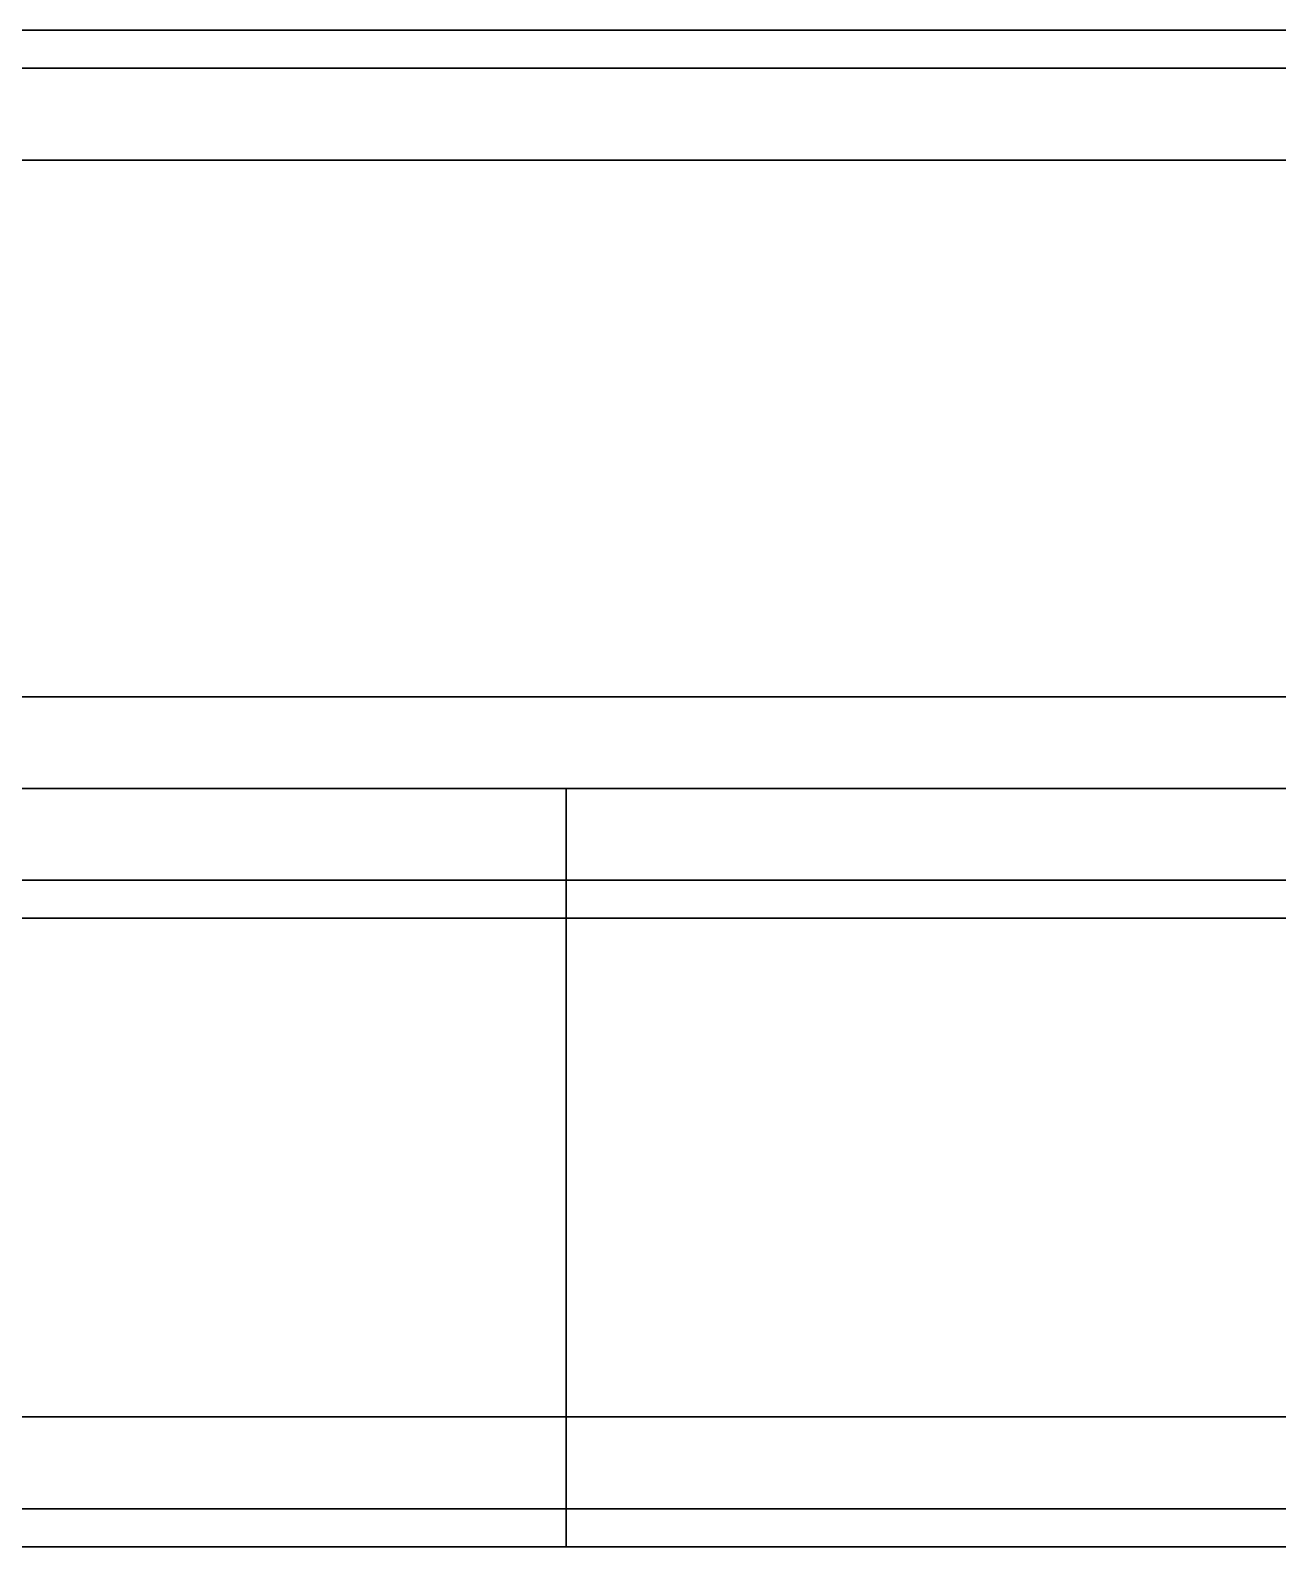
# Model space of a CAD drawing. Header units: millimetres. Extents: x -2000 to 0, y -2 to 2.
# Drawn here: x -229.329 to -225.421, y -2.375 to 2.375 of the extents above; entities that cross this region are included whole.
import ezdxf

# ---------------------------------------------------------------- set-up
doc = ezdxf.new("R2010")
doc.units = ezdxf.units.MM
doc.header["$MEASUREMENT"] = 0
doc.layers.add('2 Meter Open Rail', color=7, linetype='Continuous')

msp = doc.modelspace()

# ---------------------------------------------------------------- linework, layer by layer
at = {"layer": '2 Meter Open Rail', "lineweight": 30}
for p, q in [((-2000, 2.375, 19.9355), (0, 2.375, 19.9355)), ((-1000, 2.375, 70.122), (0, 2.375, 70.122)), ((-1000, 2.375, 69.9355), (0, 2.375, 69.9355)), ((-2000, 2.375, 20.122), (0, 2.375, 20.122)), ((-2000, 2.256, 20.4094), (0, 2.256, 20.4094)), ((-1000, 2.256, 70.4094), (0, 2.256, 70.4094)), ((-2000, 1.9686, 19.5291), (0, 1.9686, 19.5291)), ((-1000, 1.9686, 69.5291), (0, 1.9686, 69.5291)), ((-2000, 0.2874, 22.378), (0, 0.2874, 22.378)), ((-1000, 0.2874, 72.378), (0, 0.2874, 72.378)), ((-2000, 0, 19.5291), (0, 0, 19.5291)), ((-1000, 0, 69.5291), (0, 0, 69.5291)), ((-227.2544, 0, 64.4972), (-227.2892, 0, 64.4393)), ((-227.218, 0, 64.5544), (-227.2544, 0, 64.4972)), ((-227.1801, 0, 64.6108), (-227.218, 0, 64.5544)), ((-227.1407, 0, 64.6663), (-227.1801, 0, 64.6108)), ((-227.0997, 0, 64.721), (-227.1407, 0, 64.6663)), ((-227.0573, 0, 64.7746), (-227.0997, 0, 64.721)), ((-227.0135, 0, 64.8272), (-227.0573, 0, 64.7746)), ((-226.9683, 0, 64.8787), (-227.0135, 0, 64.8272)), ((-226.9217, 0, 64.929), (-226.9683, 0, 64.8787)), ((-226.8738, 0, 64.9781), (-226.9217, 0, 64.929)), ((-226.8247, 0, 65.026), (-226.8738, 0, 64.9781)), ((-226.7744, 0, 65.0726), (-226.8247, 0, 65.026)), ((-226.7229, 0, 65.1178), (-226.7744, 0, 65.0726)), ((-226.6703, 0, 65.1616), (-226.7229, 0, 65.1178)), ((-226.6167, 0, 65.204), (-226.6703, 0, 65.1616)), ((-226.562, 0, 65.245), (-226.6167, 0, 65.204)), ((-226.5065, 0, 65.2844), (-226.562, 0, 65.245)), ((-226.4501, 0, 65.3223), (-226.5065, 0, 65.2844)), ((-226.3929, 0, 65.3587), (-226.4501, 0, 65.3223)), ((-226.335, 0, 65.3935), (-226.3929, 0, 65.3587)), ((-226.2764, 0, 65.4267), (-226.335, 0, 65.3935)), ((-226.2171, 0, 65.4583), (-226.2764, 0, 65.4267)), ((-226.1574, 0, 65.4882), (-226.2171, 0, 65.4583)), ((-226.0971, 0, 65.5165), (-226.1574, 0, 65.4882)), ((-226.0365, 0, 65.5432), (-226.0971, 0, 65.5165)), ((-225.9755, 0, 65.5682), (-226.0365, 0, 65.5432)), ((-225.9142, 0, 65.5916), (-225.9755, 0, 65.5682)), ((-225.8526, 0, 65.6134), (-225.9142, 0, 65.5916)), ((-225.791, 0, 65.6335), (-225.8526, 0, 65.6134)), ((-225.7292, 0, 65.652), (-225.791, 0, 65.6335)), ((-225.6673, 0, 65.6689), (-225.7292, 0, 65.652)), ((-225.6055, 0, 65.6842), (-225.6673, 0, 65.6689)), ((-225.5438, 0, 65.6979), (-225.6055, 0, 65.6842)), ((-225.4822, 0, 65.7101), (-225.5438, 0, 65.6979)), ((-225.4208, 0, 65.7207), (-225.4822, 0, 65.7101)), ((-225.3596, 0, 65.7298), (-225.4208, 0, 65.7207)), ((-2000, 0, 0.4064), (0, 0, 0.4064)), ((-1000, 0, 50.4064), (0, 0, 50.4064)), ((-227.6493, 0, 13.1631), (-227.65, 0, 6.4043)), ((-227.65, 0, 6.4043), (-227.6493, 0, 6.3455)), ((-227.65, 0, 6.4043), (-227.65, -2.375, 6.4043)), ((-227.65, 0, 13.1043), (-227.65, -2.375, 13.1043)), ((-227.6493, 0, 63.1631), (-227.65, 0, 56.4043)), ((-227.65, 0, 56.4043), (-227.6493, 0, 56.3455)), ((-227.65, 0, 56.4043), (-227.65, -2.375, 56.4043)), ((-227.65, 0, 63.1043), (-227.65, -2.375, 63.1043)), ((-227.6474, 0, 13.2224), (-227.6493, 0, 13.1631)), ((-227.6493, 0, 6.3455), (-227.6474, 0, 6.2862)), ((-227.6474, 0, 63.2224), (-227.6493, 0, 63.1631)), ((-227.6493, 0, 56.3455), (-227.6474, 0, 56.2862)), ((-227.644, 0, 13.2822), (-227.6474, 0, 13.2224)), ((-227.6474, 0, 6.2862), (-227.644, 0, 6.2264)), ((-227.644, 0, 63.2822), (-227.6474, 0, 63.2224)), ((-227.6474, 0, 56.2862), (-227.644, 0, 56.2264)), ((-227.6393, 0, 13.3424), (-227.644, 0, 13.2822)), ((-227.644, 0, 6.2264), (-227.6393, 0, 6.1662)), ((-227.6393, 0, 63.3424), (-227.644, 0, 63.2822)), ((-227.644, 0, 56.2264), (-227.6393, 0, 56.1662)), ((-227.6331, 0, 13.403), (-227.6393, 0, 13.3424)), ((-227.6393, 0, 6.1662), (-227.6331, 0, 6.1056)), ((-227.6331, 0, 63.403), (-227.6393, 0, 63.3424)), ((-227.6393, 0, 56.1662), (-227.6331, 0, 56.1056)), ((-227.6255, 0, 13.4639), (-227.6331, 0, 13.403)), ((-227.6331, 0, 6.1056), (-227.6255, 0, 6.0447)), ((-227.6255, 0, 63.4639), (-227.6331, 0, 63.403)), ((-227.6331, 0, 56.1056), (-227.6255, 0, 56.0447)), ((-227.6164, 0, 13.5251), (-227.6255, 0, 13.4639)), ((-227.6255, 0, 6.0447), (-227.6164, 0, 5.9835)), ((-227.6164, 0, 63.5251), (-227.6255, 0, 63.4639)), ((-227.6255, 0, 56.0447), (-227.6164, 0, 55.9835)), ((-227.6058, 0, 13.5865), (-227.6164, 0, 13.5251)), ((-227.6164, 0, 5.9835), (-227.6058, 0, 5.9221)), ((-227.6058, 0, 63.5865), (-227.6164, 0, 63.5251)), ((-227.6164, 0, 55.9835), (-227.6058, 0, 55.9221)), ((-227.5936, 0, 13.6481), (-227.6058, 0, 13.5865)), ((-227.6058, 0, 5.9221), (-227.5936, 0, 5.8605)), ((-227.5936, 0, 63.6481), (-227.6058, 0, 63.5865)), ((-227.6058, 0, 55.9221), (-227.5936, 0, 55.8605)), ((-227.5799, 0, 13.7098), (-227.5936, 0, 13.6481)), ((-227.5936, 0, 5.8605), (-227.5799, 0, 5.7988)), ((-227.5799, 0, 63.7098), (-227.5936, 0, 63.6481)), ((-227.5936, 0, 55.8605), (-227.5799, 0, 55.7988)), ((-227.5646, 0, 13.7716), (-227.5799, 0, 13.7098)), ((-227.5799, 0, 5.7988), (-227.5646, 0, 5.737)), ((-227.5646, 0, 63.7716), (-227.5799, 0, 63.7098)), ((-227.5799, 0, 55.7988), (-227.5646, 0, 55.737)), ((-227.5477, 0, 13.8335), (-227.5646, 0, 13.7716)), ((-227.5646, 0, 5.737), (-227.5477, 0, 5.6751)), ((-227.5477, 0, 63.8335), (-227.5646, 0, 63.7716)), ((-227.5646, 0, 55.737), (-227.5477, 0, 55.6751)), ((-227.5292, 0, 13.8953), (-227.5477, 0, 13.8335)), ((-227.5477, 0, 5.6751), (-227.5292, 0, 5.6133)), ((-227.5292, 0, 63.8953), (-227.5477, 0, 63.8335)), ((-227.5477, 0, 55.6751), (-227.5292, 0, 55.6133)), ((-227.5091, 0, 13.9569), (-227.5292, 0, 13.8953)), ((-227.5292, 0, 5.6133), (-227.5091, 0, 5.5517)), ((-227.5091, 0, 63.9569), (-227.5292, 0, 63.8953)), ((-227.5292, 0, 55.6133), (-227.5091, 0, 55.5517)), ((-227.4873, 0, 14.0185), (-227.5091, 0, 13.9569)), ((-227.5091, 0, 5.5517), (-227.4873, 0, 5.4901)), ((-227.4873, 0, 64.0185), (-227.5091, 0, 63.9569)), ((-227.5091, 0, 55.5517), (-227.4873, 0, 55.4901)), ((-227.4639, 0, 14.0798), (-227.4873, 0, 14.0185)), ((-227.4873, 0, 5.4901), (-227.4639, 0, 5.4288)), ((-227.4639, 0, 64.0798), (-227.4873, 0, 64.0185)), ((-227.4873, 0, 55.4901), (-227.4639, 0, 55.4288)), ((-227.4389, 0, 14.1408), (-227.4639, 0, 14.0798)), ((-227.4639, 0, 5.4288), (-227.4389, 0, 5.3678)), ((-227.4389, 0, 64.1408), (-227.4639, 0, 64.0798)), ((-227.4639, 0, 55.4288), (-227.4389, 0, 55.3678)), ((-227.4122, 0, 14.2014), (-227.4389, 0, 14.1408)), ((-227.4389, 0, 5.3678), (-227.4122, 0, 5.3072)), ((-227.4122, 0, 64.2014), (-227.4389, 0, 64.1408)), ((-227.4389, 0, 55.3678), (-227.4122, 0, 55.3072)), ((-227.3839, 0, 14.2617), (-227.4122, 0, 14.2014)), ((-227.4122, 0, 5.3072), (-227.3839, 0, 5.2469)), ((-227.3839, 0, 64.2617), (-227.4122, 0, 64.2014)), ((-227.4122, 0, 55.3072), (-227.3839, 0, 55.2469)), ((-227.354, 0, 14.3214), (-227.3839, 0, 14.2617)), ((-227.3839, 0, 5.2469), (-227.354, 0, 5.1872)), ((-227.354, 0, 64.3214), (-227.3839, 0, 64.2617)), ((-227.3839, 0, 55.2469), (-227.354, 0, 55.1872)), ((-227.3224, 0, 14.3807), (-227.354, 0, 14.3214)), ((-227.354, 0, 5.1872), (-227.3224, 0, 5.1279)), ((-227.3224, 0, 64.3807), (-227.354, 0, 64.3214)), ((-227.354, 0, 55.1872), (-227.3224, 0, 55.1279)), ((-227.2892, 0, 14.4393), (-227.3224, 0, 14.3807)), ((-227.3224, 0, 5.1279), (-227.2892, 0, 5.0693)), ((-227.2892, 0, 64.4393), (-227.3224, 0, 64.3807)), ((-227.3224, 0, 55.1279), (-227.2892, 0, 55.0693)), ((-227.2544, 0, 14.4972), (-227.2892, 0, 14.4393)), ((-227.2892, 0, 5.0693), (-227.2544, 0, 5.0114)), ((-227.2892, 0, 55.0693), (-227.2544, 0, 55.0114)), ((-227.218, 0, 14.5544), (-227.2544, 0, 14.4972)), ((-227.2544, 0, 5.0114), (-227.218, 0, 4.9542)), ((-227.2544, 0, 55.0114), (-227.218, 0, 54.9542)), ((-227.1801, 0, 14.6108), (-227.218, 0, 14.5544)), ((-227.218, 0, 4.9542), (-227.1801, 0, 4.8978)), ((-227.218, 0, 54.9542), (-227.1801, 0, 54.8978)), ((-227.1407, 0, 14.6663), (-227.1801, 0, 14.6108)), ((-227.1801, 0, 4.8978), (-227.1407, 0, 4.8423)), ((-227.1801, 0, 54.8978), (-227.1407, 0, 54.8423)), ((-227.0997, 0, 14.721), (-227.1407, 0, 14.6663)), ((-227.1407, 0, 4.8423), (-227.0997, 0, 4.7876)), ((-227.1407, 0, 54.8423), (-227.0997, 0, 54.7876)), ((-227.0573, 0, 14.7746), (-227.0997, 0, 14.721)), ((-227.0997, 0, 4.7876), (-227.0573, 0, 4.734)), ((-227.0997, 0, 54.7876), (-227.0573, 0, 54.734)), ((-227.0135, 0, 14.8272), (-227.0573, 0, 14.7746)), ((-227.0573, 0, 4.734), (-227.0135, 0, 4.6814)), ((-227.0573, 0, 54.734), (-227.0135, 0, 54.6814)), ((-226.9683, 0, 14.8787), (-227.0135, 0, 14.8272)), ((-227.0135, 0, 4.6814), (-226.9683, 0, 4.6299)), ((-227.0135, 0, 54.6814), (-226.9683, 0, 54.6299)), ((-226.9217, 0, 14.929), (-226.9683, 0, 14.8787)), ((-226.9683, 0, 4.6299), (-226.9217, 0, 4.5796)), ((-226.9683, 0, 54.6299), (-226.9217, 0, 54.5796)), ((-226.8738, 0, 14.9781), (-226.9217, 0, 14.929)), ((-226.9217, 0, 4.5796), (-226.8738, 0, 4.5305)), ((-226.9217, 0, 54.5796), (-226.8738, 0, 54.5305)), ((-226.8247, 0, 15.026), (-226.8738, 0, 14.9781)), ((-226.8738, 0, 4.5305), (-226.8247, 0, 4.4826)), ((-226.8738, 0, 54.5305), (-226.8247, 0, 54.4826)), ((-226.7744, 0, 15.0726), (-226.8247, 0, 15.026)), ((-226.8247, 0, 4.4826), (-226.7744, 0, 4.436)), ((-226.8247, 0, 54.4826), (-226.7744, 0, 54.436)), ((-226.7229, 0, 15.1178), (-226.7744, 0, 15.0726)), ((-226.7744, 0, 4.436), (-226.7229, 0, 4.3908)), ((-226.7744, 0, 54.436), (-226.7229, 0, 54.3908)), ((-226.6703, 0, 15.1616), (-226.7229, 0, 15.1178)), ((-226.7229, 0, 4.3908), (-226.6703, 0, 4.347)), ((-226.7229, 0, 54.3908), (-226.6703, 0, 54.347)), ((-226.6167, 0, 15.204), (-226.6703, 0, 15.1616)), ((-226.6703, 0, 4.347), (-226.6167, 0, 4.3046)), ((-226.6703, 0, 54.347), (-226.6167, 0, 54.3046)), ((-226.562, 0, 15.245), (-226.6167, 0, 15.204)), ((-226.6167, 0, 4.3046), (-226.562, 0, 4.2636)), ((-226.6167, 0, 54.3046), (-226.562, 0, 54.2636)), ((-226.5065, 0, 15.2844), (-226.562, 0, 15.245)), ((-226.562, 0, 4.2636), (-226.5065, 0, 4.2242)), ((-226.562, 0, 54.2636), (-226.5065, 0, 54.2242)), ((-226.4501, 0, 15.3223), (-226.5065, 0, 15.2844)), ((-226.5065, 0, 4.2242), (-226.4501, 0, 4.1863)), ((-226.5065, 0, 54.2242), (-226.4501, 0, 54.1863)), ((-226.3929, 0, 15.3587), (-226.4501, 0, 15.3223)), ((-226.4501, 0, 4.1863), (-226.3929, 0, 4.1499)), ((-226.4501, 0, 54.1863), (-226.3929, 0, 54.1499)), ((-226.335, 0, 15.3935), (-226.3929, 0, 15.3587)), ((-226.3929, 0, 4.1499), (-226.335, 0, 4.1151)), ((-226.3929, 0, 54.1499), (-226.335, 0, 54.1151)), ((-226.2764, 0, 15.4267), (-226.335, 0, 15.3935)), ((-226.335, 0, 4.1151), (-226.2764, 0, 4.0819)), ((-226.335, 0, 54.1151), (-226.2764, 0, 54.0819)), ((-226.2171, 0, 15.4583), (-226.2764, 0, 15.4267)), ((-226.2764, 0, 4.0819), (-226.2171, 0, 4.0503)), ((-226.2764, 0, 54.0819), (-226.2171, 0, 54.0503)), ((-226.1574, 0, 15.4882), (-226.2171, 0, 15.4583)), ((-226.2171, 0, 4.0503), (-226.1574, 0, 4.0204)), ((-226.2171, 0, 54.0503), (-226.1574, 0, 54.0204)), ((-226.0971, 0, 15.5165), (-226.1574, 0, 15.4882)), ((-226.1574, 0, 4.0204), (-226.0971, 0, 3.9921)), ((-226.1574, 0, 54.0204), (-226.0971, 0, 53.9921)), ((-226.0365, 0, 15.5432), (-226.0971, 0, 15.5165)), ((-226.0971, 0, 3.9921), (-226.0365, 0, 3.9654)), ((-226.0971, 0, 53.9921), (-226.0365, 0, 53.9654)), ((-225.9755, 0, 15.5682), (-226.0365, 0, 15.5432)), ((-226.0365, 0, 3.9654), (-225.9755, 0, 3.9404)), ((-226.0365, 0, 53.9654), (-225.9755, 0, 53.9404)), ((-225.9142, 0, 15.5916), (-225.9755, 0, 15.5682)), ((-225.9755, 0, 3.9404), (-225.9142, 0, 3.917)), ((-225.9755, 0, 53.9404), (-225.9142, 0, 53.917)), ((-225.8526, 0, 15.6134), (-225.9142, 0, 15.5916)), ((-225.9142, 0, 3.917), (-225.8526, 0, 3.8952)), ((-225.9142, 0, 53.917), (-225.8526, 0, 53.8952)), ((-225.791, 0, 15.6335), (-225.8526, 0, 15.6134)), ((-225.8526, 0, 3.8952), (-225.791, 0, 3.8751)), ((-225.8526, 0, 53.8952), (-225.791, 0, 53.8751)), ((-225.7292, 0, 15.652), (-225.791, 0, 15.6335)), ((-225.791, 0, 3.8751), (-225.7292, 0, 3.8566)), ((-225.791, 0, 53.8751), (-225.7292, 0, 53.8566)), ((-225.6673, 0, 15.6689), (-225.7292, 0, 15.652)), ((-225.7292, 0, 3.8566), (-225.6673, 0, 3.8397)), ((-225.7292, 0, 53.8566), (-225.6673, 0, 53.8397)), ((-225.6055, 0, 15.6842), (-225.6673, 0, 15.6689)), ((-225.6673, 0, 3.8397), (-225.6055, 0, 3.8244)), ((-225.6673, 0, 53.8397), (-225.6055, 0, 53.8244)), ((-225.5438, 0, 15.6979), (-225.6055, 0, 15.6842)), ((-225.6055, 0, 3.8244), (-225.5438, 0, 3.8107)), ((-225.6055, 0, 53.8244), (-225.5438, 0, 53.8107)), ((-225.4822, 0, 15.7101), (-225.5438, 0, 15.6979)), ((-225.5438, 0, 3.8107), (-225.4822, 0, 3.7985)), ((-225.5438, 0, 53.8107), (-225.4822, 0, 53.7985)), ((-225.4208, 0, 15.7207), (-225.4822, 0, 15.7101)), ((-225.4822, 0, 3.7985), (-225.4208, 0, 3.7879)), ((-225.4822, 0, 53.7985), (-225.4208, 0, 53.7879)), ((-225.3596, 0, 15.7298), (-225.4208, 0, 15.7207)), ((-225.4208, 0, 3.7879), (-225.3596, 0, 3.7788)), ((-225.4208, 0, 53.7879), (-225.3596, 0, 53.7788)), ((-2000, -0.2874, 22.378), (0, -0.2874, 22.378)), ((-1000, -0.2874, 72.378), (0, -0.2874, 72.378)), ((-2000, -0.4064), (0, -0.4064)), ((-1000, -0.4064, 50), (0, -0.4064, 50)), ((-2000, -1.9686), (0, -1.9686)), ((-1000, -1.9686, 50), (0, -1.9686, 50)), ((-2000, -2.256, 20.4094), (0, -2.256, 20.4094)), ((-1000, -2.256, 70.4094), (0, -2.256, 70.4094)), ((-2000, -2.375, 0.4064), (0, -2.375, 0.4064)), ((-2000, -2.375, 20.122), (0, -2.375, 20.122)), ((-1000, -2.375, 50.4064), (0, -2.375, 50.4064)), ((-1000, -2.375, 70.122), (0, -2.375, 70.122)), ((-227.6493, -2.375, 6.3455), (-227.65, -2.375, 13.1043)), ((-227.65, -2.375, 13.1043), (-227.6493, -2.375, 13.1631)), ((-227.6493, -2.375, 56.3455), (-227.65, -2.375, 63.1043)), ((-227.65, -2.375, 63.1043), (-227.6493, -2.375, 63.1631)), ((-227.6474, -2.375, 6.2862), (-227.6493, -2.375, 6.3455)), ((-227.6493, -2.375, 13.1631), (-227.6474, -2.375, 13.2224)), ((-227.6474, -2.375, 56.2862), (-227.6493, -2.375, 56.3455)), ((-227.6493, -2.375, 63.1631), (-227.6474, -2.375, 63.2224)), ((-227.644, -2.375, 6.2264), (-227.6474, -2.375, 6.2862)), ((-227.6474, -2.375, 13.2224), (-227.644, -2.375, 13.2822)), ((-227.644, -2.375, 56.2264), (-227.6474, -2.375, 56.2862)), ((-227.6474, -2.375, 63.2224), (-227.644, -2.375, 63.2822)), ((-227.6393, -2.375, 6.1662), (-227.644, -2.375, 6.2264)), ((-227.644, -2.375, 13.2822), (-227.6393, -2.375, 13.3424)), ((-227.6393, -2.375, 56.1662), (-227.644, -2.375, 56.2264)), ((-227.644, -2.375, 63.2822), (-227.6393, -2.375, 63.3424)), ((-227.6331, -2.375, 6.1056), (-227.6393, -2.375, 6.1662)), ((-227.6393, -2.375, 13.3424), (-227.6331, -2.375, 13.403)), ((-227.6331, -2.375, 56.1056), (-227.6393, -2.375, 56.1662)), ((-227.6393, -2.375, 63.3424), (-227.6331, -2.375, 63.403)), ((-227.6255, -2.375, 6.0447), (-227.6331, -2.375, 6.1056)), ((-227.6331, -2.375, 13.403), (-227.6255, -2.375, 13.4639)), ((-227.6255, -2.375, 56.0447), (-227.6331, -2.375, 56.1056)), ((-227.6331, -2.375, 63.403), (-227.6255, -2.375, 63.4639)), ((-227.6164, -2.375, 5.9835), (-227.6255, -2.375, 6.0447)), ((-227.6255, -2.375, 13.4639), (-227.6164, -2.375, 13.5251)), ((-227.6164, -2.375, 55.9835), (-227.6255, -2.375, 56.0447)), ((-227.6255, -2.375, 63.4639), (-227.6164, -2.375, 63.5251)), ((-227.6058, -2.375, 5.9221), (-227.6164, -2.375, 5.9835)), ((-227.6164, -2.375, 13.5251), (-227.6058, -2.375, 13.5865)), ((-227.6058, -2.375, 55.9221), (-227.6164, -2.375, 55.9835)), ((-227.6164, -2.375, 63.5251), (-227.6058, -2.375, 63.5865)), ((-227.5936, -2.375, 5.8605), (-227.6058, -2.375, 5.9221)), ((-227.6058, -2.375, 13.5865), (-227.5936, -2.375, 13.6481)), ((-227.5936, -2.375, 55.8605), (-227.6058, -2.375, 55.9221)), ((-227.6058, -2.375, 63.5865), (-227.5936, -2.375, 63.6481)), ((-227.5799, -2.375, 5.7988), (-227.5936, -2.375, 5.8605)), ((-227.5936, -2.375, 13.6481), (-227.5799, -2.375, 13.7098)), ((-227.5799, -2.375, 55.7988), (-227.5936, -2.375, 55.8605)), ((-227.5936, -2.375, 63.6481), (-227.5799, -2.375, 63.7098)), ((-227.5646, -2.375, 5.737), (-227.5799, -2.375, 5.7988)), ((-227.5799, -2.375, 13.7098), (-227.5646, -2.375, 13.7716)), ((-227.5646, -2.375, 55.737), (-227.5799, -2.375, 55.7988)), ((-227.5799, -2.375, 63.7098), (-227.5646, -2.375, 63.7716)), ((-227.5477, -2.375, 5.6751), (-227.5646, -2.375, 5.737)), ((-227.5646, -2.375, 13.7716), (-227.5477, -2.375, 13.8335)), ((-227.5477, -2.375, 55.6751), (-227.5646, -2.375, 55.737)), ((-227.5646, -2.375, 63.7716), (-227.5477, -2.375, 63.8335)), ((-227.5292, -2.375, 5.6133), (-227.5477, -2.375, 5.6751)), ((-227.5477, -2.375, 13.8335), (-227.5292, -2.375, 13.8953)), ((-227.5292, -2.375, 55.6133), (-227.5477, -2.375, 55.6751)), ((-227.5477, -2.375, 63.8335), (-227.5292, -2.375, 63.8953)), ((-227.5091, -2.375, 5.5517), (-227.5292, -2.375, 5.6133)), ((-227.5292, -2.375, 13.8953), (-227.5091, -2.375, 13.9569)), ((-227.5091, -2.375, 55.5517), (-227.5292, -2.375, 55.6133)), ((-227.5292, -2.375, 63.8953), (-227.5091, -2.375, 63.9569)), ((-227.4873, -2.375, 5.4901), (-227.5091, -2.375, 5.5517)), ((-227.5091, -2.375, 13.9569), (-227.4873, -2.375, 14.0185)), ((-227.4873, -2.375, 55.4901), (-227.5091, -2.375, 55.5517)), ((-227.5091, -2.375, 63.9569), (-227.4873, -2.375, 64.0185)), ((-227.4639, -2.375, 5.4288), (-227.4873, -2.375, 5.4901)), ((-227.4873, -2.375, 14.0185), (-227.4639, -2.375, 14.0798)), ((-227.4639, -2.375, 55.4288), (-227.4873, -2.375, 55.4901)), ((-227.4873, -2.375, 64.0185), (-227.4639, -2.375, 64.0798)), ((-227.4389, -2.375, 5.3678), (-227.4639, -2.375, 5.4288)), ((-227.4639, -2.375, 14.0798), (-227.4389, -2.375, 14.1408)), ((-227.4389, -2.375, 55.3678), (-227.4639, -2.375, 55.4288)), ((-227.4639, -2.375, 64.0798), (-227.4389, -2.375, 64.1408)), ((-227.4122, -2.375, 5.3072), (-227.4389, -2.375, 5.3678)), ((-227.4389, -2.375, 14.1408), (-227.4122, -2.375, 14.2014)), ((-227.4122, -2.375, 55.3072), (-227.4389, -2.375, 55.3678)), ((-227.4389, -2.375, 64.1408), (-227.4122, -2.375, 64.2014)), ((-227.3839, -2.375, 5.2469), (-227.4122, -2.375, 5.3072)), ((-227.4122, -2.375, 14.2014), (-227.3839, -2.375, 14.2617)), ((-227.3839, -2.375, 55.2469), (-227.4122, -2.375, 55.3072)), ((-227.4122, -2.375, 64.2014), (-227.3839, -2.375, 64.2617)), ((-227.354, -2.375, 5.1872), (-227.3839, -2.375, 5.2469)), ((-227.3839, -2.375, 14.2617), (-227.354, -2.375, 14.3214)), ((-227.354, -2.375, 55.1872), (-227.3839, -2.375, 55.2469)), ((-227.3839, -2.375, 64.2617), (-227.354, -2.375, 64.3214)), ((-227.3224, -2.375, 5.1279), (-227.354, -2.375, 5.1872)), ((-227.354, -2.375, 14.3214), (-227.3224, -2.375, 14.3807)), ((-227.3224, -2.375, 55.1279), (-227.354, -2.375, 55.1872)), ((-227.354, -2.375, 64.3214), (-227.3224, -2.375, 64.3807)), ((-227.2892, -2.375, 5.0693), (-227.3224, -2.375, 5.1279)), ((-227.3224, -2.375, 14.3807), (-227.2892, -2.375, 14.4393)), ((-227.2892, -2.375, 55.0693), (-227.3224, -2.375, 55.1279)), ((-227.3224, -2.375, 64.3807), (-227.2892, -2.375, 64.4393)), ((-227.2544, -2.375, 5.0114), (-227.2892, -2.375, 5.0693)), ((-227.2892, -2.375, 14.4393), (-227.2544, -2.375, 14.4972)), ((-227.2544, -2.375, 55.0114), (-227.2892, -2.375, 55.0693)), ((-227.2892, -2.375, 64.4393), (-227.2544, -2.375, 64.4972)), ((-227.218, -2.375, 4.9542), (-227.2544, -2.375, 5.0114)), ((-227.2544, -2.375, 14.4972), (-227.218, -2.375, 14.5544)), ((-227.218, -2.375, 54.9542), (-227.2544, -2.375, 55.0114)), ((-227.2544, -2.375, 64.4972), (-227.218, -2.375, 64.5544)), ((-227.1801, -2.375, 4.8978), (-227.218, -2.375, 4.9542)), ((-227.218, -2.375, 14.5544), (-227.1801, -2.375, 14.6108)), ((-227.1801, -2.375, 54.8978), (-227.218, -2.375, 54.9542)), ((-227.218, -2.375, 64.5544), (-227.1801, -2.375, 64.6108)), ((-227.1407, -2.375, 4.8423), (-227.1801, -2.375, 4.8978)), ((-227.1801, -2.375, 14.6108), (-227.1407, -2.375, 14.6663)), ((-227.1407, -2.375, 54.8423), (-227.1801, -2.375, 54.8978)), ((-227.1801, -2.375, 64.6108), (-227.1407, -2.375, 64.6663)), ((-227.0997, -2.375, 4.7876), (-227.1407, -2.375, 4.8423)), ((-227.1407, -2.375, 14.6663), (-227.0997, -2.375, 14.721)), ((-227.0997, -2.375, 54.7876), (-227.1407, -2.375, 54.8423)), ((-227.1407, -2.375, 64.6663), (-227.0997, -2.375, 64.721)), ((-227.0573, -2.375, 4.734), (-227.0997, -2.375, 4.7876)), ((-227.0997, -2.375, 14.721), (-227.0573, -2.375, 14.7746)), ((-227.0573, -2.375, 54.734), (-227.0997, -2.375, 54.7876)), ((-227.0997, -2.375, 64.721), (-227.0573, -2.375, 64.7746)), ((-227.0135, -2.375, 4.6814), (-227.0573, -2.375, 4.734)), ((-227.0573, -2.375, 14.7746), (-227.0135, -2.375, 14.8272)), ((-227.0135, -2.375, 54.6814), (-227.0573, -2.375, 54.734)), ((-227.0573, -2.375, 64.7746), (-227.0135, -2.375, 64.8272)), ((-226.9683, -2.375, 4.6299), (-227.0135, -2.375, 4.6814)), ((-227.0135, -2.375, 14.8272), (-226.9683, -2.375, 14.8787)), ((-226.9683, -2.375, 54.6299), (-227.0135, -2.375, 54.6814)), ((-227.0135, -2.375, 64.8272), (-226.9683, -2.375, 64.8787)), ((-226.9217, -2.375, 4.5796), (-226.9683, -2.375, 4.6299)), ((-226.9683, -2.375, 14.8787), (-226.9217, -2.375, 14.929)), ((-226.9217, -2.375, 54.5796), (-226.9683, -2.375, 54.6299)), ((-226.9683, -2.375, 64.8787), (-226.9217, -2.375, 64.929)), ((-226.8738, -2.375, 4.5305), (-226.9217, -2.375, 4.5796)), ((-226.9217, -2.375, 14.929), (-226.8738, -2.375, 14.9781)), ((-226.8738, -2.375, 54.5305), (-226.9217, -2.375, 54.5796)), ((-226.9217, -2.375, 64.929), (-226.8738, -2.375, 64.9781)), ((-226.8247, -2.375, 4.4826), (-226.8738, -2.375, 4.5305)), ((-226.8738, -2.375, 14.9781), (-226.8247, -2.375, 15.026)), ((-226.8247, -2.375, 54.4826), (-226.8738, -2.375, 54.5305)), ((-226.8738, -2.375, 64.9781), (-226.8247, -2.375, 65.026)), ((-226.7744, -2.375, 4.436), (-226.8247, -2.375, 4.4826)), ((-226.8247, -2.375, 15.026), (-226.7744, -2.375, 15.0726)), ((-226.7744, -2.375, 54.436), (-226.8247, -2.375, 54.4826)), ((-226.8247, -2.375, 65.026), (-226.7744, -2.375, 65.0726)), ((-226.7229, -2.375, 4.3908), (-226.7744, -2.375, 4.436)), ((-226.7744, -2.375, 15.0726), (-226.7229, -2.375, 15.1178)), ((-226.7229, -2.375, 54.3908), (-226.7744, -2.375, 54.436)), ((-226.7744, -2.375, 65.0726), (-226.7229, -2.375, 65.1178)), ((-226.6703, -2.375, 4.347), (-226.7229, -2.375, 4.3908)), ((-226.7229, -2.375, 15.1178), (-226.6703, -2.375, 15.1616)), ((-226.6703, -2.375, 54.347), (-226.7229, -2.375, 54.3908)), ((-226.7229, -2.375, 65.1178), (-226.6703, -2.375, 65.1616)), ((-226.6167, -2.375, 4.3046), (-226.6703, -2.375, 4.347)), ((-226.6703, -2.375, 15.1616), (-226.6167, -2.375, 15.204)), ((-226.6167, -2.375, 54.3046), (-226.6703, -2.375, 54.347)), ((-226.6703, -2.375, 65.1616), (-226.6167, -2.375, 65.204)), ((-226.562, -2.375, 4.2636), (-226.6167, -2.375, 4.3046)), ((-226.6167, -2.375, 15.204), (-226.562, -2.375, 15.245)), ((-226.562, -2.375, 54.2636), (-226.6167, -2.375, 54.3046)), ((-226.6167, -2.375, 65.204), (-226.562, -2.375, 65.245)), ((-226.5065, -2.375, 4.2242), (-226.562, -2.375, 4.2636)), ((-226.562, -2.375, 15.245), (-226.5065, -2.375, 15.2844)), ((-226.5065, -2.375, 54.2242), (-226.562, -2.375, 54.2636)), ((-226.562, -2.375, 65.245), (-226.5065, -2.375, 65.2844)), ((-226.4501, -2.375, 4.1863), (-226.5065, -2.375, 4.2242)), ((-226.5065, -2.375, 15.2844), (-226.4501, -2.375, 15.3223)), ((-226.4501, -2.375, 54.1863), (-226.5065, -2.375, 54.2242)), ((-226.5065, -2.375, 65.2844), (-226.4501, -2.375, 65.3223)), ((-226.3929, -2.375, 4.1499), (-226.4501, -2.375, 4.1863)), ((-226.4501, -2.375, 15.3223), (-226.3929, -2.375, 15.3587)), ((-226.3929, -2.375, 54.1499), (-226.4501, -2.375, 54.1863)), ((-226.4501, -2.375, 65.3223), (-226.3929, -2.375, 65.3587)), ((-226.335, -2.375, 4.1151), (-226.3929, -2.375, 4.1499)), ((-226.3929, -2.375, 15.3587), (-226.335, -2.375, 15.3935)), ((-226.335, -2.375, 54.1151), (-226.3929, -2.375, 54.1499)), ((-226.3929, -2.375, 65.3587), (-226.335, -2.375, 65.3935)), ((-226.2764, -2.375, 4.0819), (-226.335, -2.375, 4.1151)), ((-226.335, -2.375, 15.3935), (-226.2764, -2.375, 15.4267)), ((-226.2764, -2.375, 54.0819), (-226.335, -2.375, 54.1151)), ((-226.335, -2.375, 65.3935), (-226.2764, -2.375, 65.4267)), ((-226.2171, -2.375, 4.0503), (-226.2764, -2.375, 4.0819)), ((-226.2764, -2.375, 15.4267), (-226.2171, -2.375, 15.4583)), ((-226.2171, -2.375, 54.0503), (-226.2764, -2.375, 54.0819)), ((-226.2764, -2.375, 65.4267), (-226.2171, -2.375, 65.4583)), ((-226.1574, -2.375, 4.0204), (-226.2171, -2.375, 4.0503)), ((-226.2171, -2.375, 15.4583), (-226.1574, -2.375, 15.4882)), ((-226.1574, -2.375, 54.0204), (-226.2171, -2.375, 54.0503)), ((-226.2171, -2.375, 65.4583), (-226.1574, -2.375, 65.4882)), ((-226.0971, -2.375, 3.9921), (-226.1574, -2.375, 4.0204)), ((-226.1574, -2.375, 15.4882), (-226.0971, -2.375, 15.5165)), ((-226.0971, -2.375, 53.9921), (-226.1574, -2.375, 54.0204)), ((-226.1574, -2.375, 65.4882), (-226.0971, -2.375, 65.5165)), ((-226.0365, -2.375, 3.9654), (-226.0971, -2.375, 3.9921)), ((-226.0971, -2.375, 15.5165), (-226.0365, -2.375, 15.5432)), ((-226.0365, -2.375, 53.9654), (-226.0971, -2.375, 53.9921)), ((-226.0971, -2.375, 65.5165), (-226.0365, -2.375, 65.5432)), ((-225.9755, -2.375, 3.9404), (-226.0365, -2.375, 3.9654)), ((-226.0365, -2.375, 15.5432), (-225.9755, -2.375, 15.5682)), ((-225.9755, -2.375, 53.9404), (-226.0365, -2.375, 53.9654)), ((-226.0365, -2.375, 65.5432), (-225.9755, -2.375, 65.5682)), ((-225.9142, -2.375, 3.917), (-225.9755, -2.375, 3.9404)), ((-225.9755, -2.375, 15.5682), (-225.9142, -2.375, 15.5916)), ((-225.9142, -2.375, 53.917), (-225.9755, -2.375, 53.9404)), ((-225.9755, -2.375, 65.5682), (-225.9142, -2.375, 65.5916)), ((-225.8526, -2.375, 3.8952), (-225.9142, -2.375, 3.917)), ((-225.9142, -2.375, 15.5916), (-225.8526, -2.375, 15.6134)), ((-225.8526, -2.375, 53.8952), (-225.9142, -2.375, 53.917)), ((-225.9142, -2.375, 65.5916), (-225.8526, -2.375, 65.6134)), ((-225.791, -2.375, 3.8751), (-225.8526, -2.375, 3.8952)), ((-225.8526, -2.375, 15.6134), (-225.791, -2.375, 15.6335)), ((-225.791, -2.375, 53.8751), (-225.8526, -2.375, 53.8952)), ((-225.8526, -2.375, 65.6134), (-225.791, -2.375, 65.6335)), ((-225.7292, -2.375, 3.8566), (-225.791, -2.375, 3.8751)), ((-225.791, -2.375, 15.6335), (-225.7292, -2.375, 15.652)), ((-225.7292, -2.375, 53.8566), (-225.791, -2.375, 53.8751)), ((-225.791, -2.375, 65.6335), (-225.7292, -2.375, 65.652)), ((-225.6673, -2.375, 3.8397), (-225.7292, -2.375, 3.8566)), ((-225.7292, -2.375, 15.652), (-225.6673, -2.375, 15.6689)), ((-225.6673, -2.375, 53.8397), (-225.7292, -2.375, 53.8566)), ((-225.7292, -2.375, 65.652), (-225.6673, -2.375, 65.6689)), ((-225.6055, -2.375, 3.8244), (-225.6673, -2.375, 3.8397)), ((-225.6673, -2.375, 15.6689), (-225.6055, -2.375, 15.6842)), ((-225.6055, -2.375, 53.8244), (-225.6673, -2.375, 53.8397)), ((-225.6673, -2.375, 65.6689), (-225.6055, -2.375, 65.6842)), ((-225.5438, -2.375, 3.8107), (-225.6055, -2.375, 3.8244)), ((-225.6055, -2.375, 15.6842), (-225.5438, -2.375, 15.6979)), ((-225.5438, -2.375, 53.8107), (-225.6055, -2.375, 53.8244)), ((-225.6055, -2.375, 65.6842), (-225.5438, -2.375, 65.6979)), ((-225.4822, -2.375, 3.7985), (-225.5438, -2.375, 3.8107)), ((-225.5438, -2.375, 15.6979), (-225.4822, -2.375, 15.7101)), ((-225.4822, -2.375, 53.7985), (-225.5438, -2.375, 53.8107)), ((-225.5438, -2.375, 65.6979), (-225.4822, -2.375, 65.7101)), ((-225.4208, -2.375, 3.7879), (-225.4822, -2.375, 3.7985)), ((-225.4822, -2.375, 15.7101), (-225.4208, -2.375, 15.7207)), ((-225.4208, -2.375, 53.7879), (-225.4822, -2.375, 53.7985)), ((-225.4822, -2.375, 65.7101), (-225.4208, -2.375, 65.7207)), ((-225.3596, -2.375, 3.7788), (-225.4208, -2.375, 3.7879)), ((-225.3596, -2.375, 53.7788), (-225.4208, -2.375, 53.7879)), ((-225.4208, -2.375, 65.7207), (-225.3596, -2.375, 65.7298))]:
    msp.add_line(p, q, dxfattribs=at)

doc.saveas('drawing.dxf')
